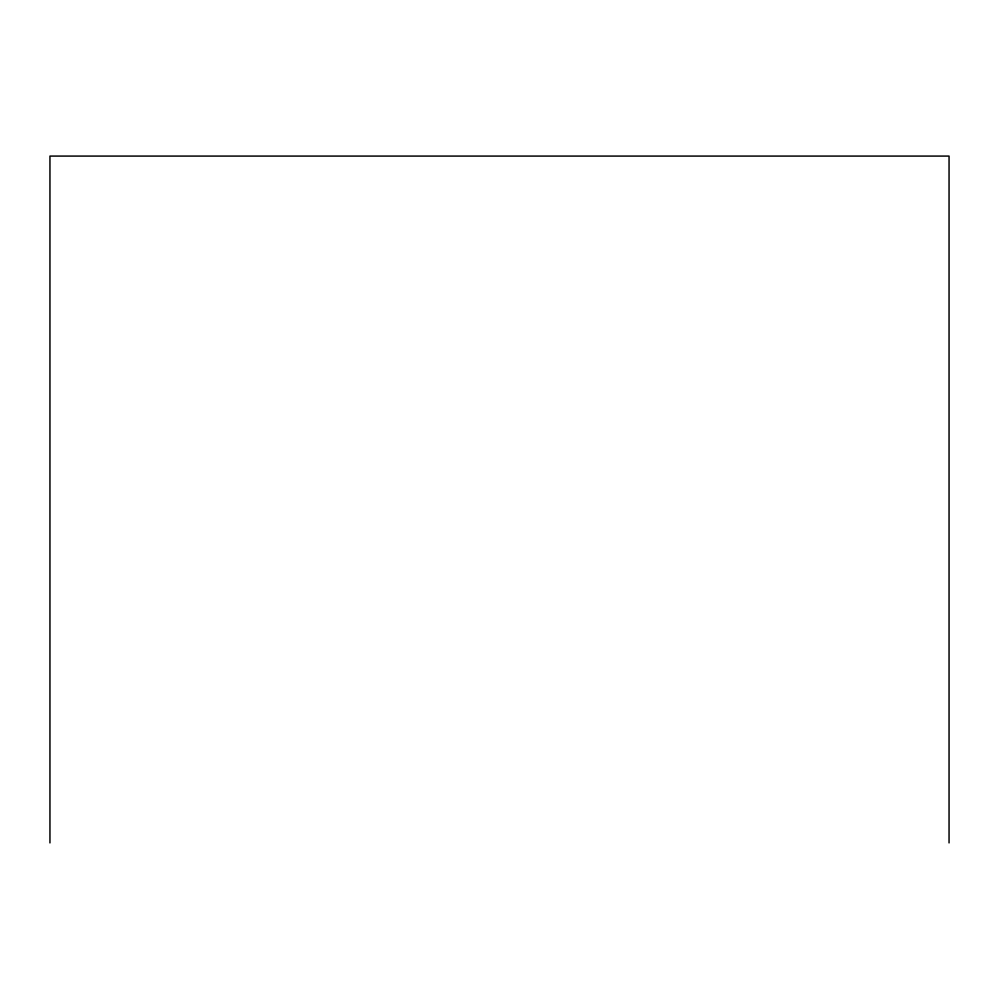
<?xml version="1.0" encoding="UTF-8"?>
<svg xmlns="http://www.w3.org/2000/svg" width="999" height="999" viewBox="0 0 999 999"><rect width="100%" height="100%" fill="white"/><g stroke="black" fill="none" stroke-linecap="round" stroke-linejoin="round"><path stroke-width="1.5" d="M949.05 842.919L949.05 156.081L49.95 156.081L49.95 842.919"/></g></svg>
